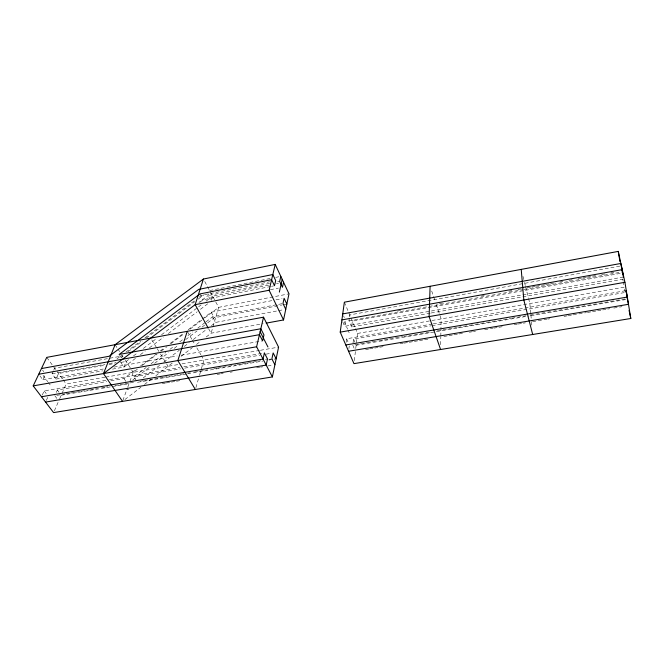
<?xml version="1.0" encoding="UTF-8"?>
<svg xmlns="http://www.w3.org/2000/svg" width="664" height="664" viewBox="0 0 664 664"><rect width="100%" height="100%" fill="white"/><g stroke="black" fill="none" stroke-linecap="round" stroke-linejoin="round"><path stroke-width="0.5" stroke-dasharray="3.32 2.49" d="M440.672 344.699L440.813 337.005M440.821 336.258L441.128 318.928L435.617 302.61M354.327 360.61L355.63 349.538M355.746 348.534L357.522 333.436L355.531 328.697M353.024 343.155L353.514 339.13L430.961 325.833M348.907 348.608L349.239 345.952M430.206 313.159L351.613 327.003L352.352 321.152L621.828 273.128M346.16 342.317L346.625 338.781L432.256 324.024M351.613 327.003L348.957 320.745L349.339 317.824M349.463 316.852L349.721 314.902L620.657 265.982M623.405 277.037L344.674 326.323L345.479 320.322M195.888 387.651L199.349 375.766M199.64 374.786L203.931 360.087L201.399 355.73M211.384 300.394L212.663 296.202L269.385 285.039M208.571 293.886L208.056 295.555L198.943 302.411M122.873 400.458L127.521 387.826M127.878 386.855L133.223 372.355L137.332 369.226M128.559 359.606L126.085 361.465L123.936 367.109L111.768 369.25M121.736 357.821L122.467 355.937L109.303 358.319M54.382 410.808L59.27 399.678M59.677 398.757L66.168 383.991L104.779 377.285M56.266 392.449L57.361 390L106.813 381.501M46.331 400.417L47.849 397.064M53.361 370.968L52.074 373.749L56 379.078L58.523 373.508L104.912 365.241M42.264 395.072L44.189 390.888L108.415 379.816M53.784 370.039L54.639 368.188L108.29 358.502M39.898 375.816L42.811 379.708L45.484 373.998M124.94 399.512L140.975 387.178M144.503 384.456L151.018 379.451M155.816 375.749L172.972 362.552M181.081 356.311L192.435 347.571M196.494 344.45L200.553 341.329M206.23 336.963L211.094 333.22L263.118 323.692M143.2 377.907L159.601 365.341M163.709 362.187L179.33 350.218M184.268 346.434L189.198 342.657M193.307 339.503L207.284 328.796M211.401 325.642L215.626 322.405L277.618 310.827M136.435 380.746L133.879 376.853L146.171 367.474M151.093 363.723L165.842 352.468M169.942 349.339L174.043 346.218M179.778 341.836L183.056 339.337M187.978 335.586L192.892 331.834M197.814 328.082L205.184 322.455M206.006 321.832L212.563 316.828L282.988 303.514M132.7 380.074L149.707 367.084M154.612 363.332L168.507 352.725M174.225 348.359L178.309 345.238M185.663 339.619L197.1 330.879M202.005 327.136L206.902 323.393M207.724 322.77L214.256 317.774L281.76 305.042M110.847 380.812L123.969 378.555L136.311 369.167M140.428 366.038L156.065 354.144M160.182 351.015L164.298 347.886M170.059 343.512L183.231 333.494M188.169 329.742L201.333 319.724M202.163 319.102L211.21 312.213L271.949 300.618M142.262 365.474L157.053 354.227M161.161 351.107L166.905 346.732M171.013 343.603L184.982 332.979M189.912 329.228L203.873 318.604M204.695 317.981L218.663 307.357L288.989 293.837M135.456 358.411L123.936 367.109L120.275 361.573M140.386 354.676L145.325 350.949M149.433 347.845L163.419 337.279M168.357 333.544L197.15 311.798M200.437 309.308L207.84 303.714M199.872 302.228L203.184 299.738L270.48 286.541M133.505 355.871L137.631 352.767M143.399 348.417L156.596 338.474M161.543 334.739L197.822 307.391M198.644 306.768L201.117 304.909M206.064 301.174L212.663 296.202M116.98 358.859L121.927 355.149M126.044 352.053L140.884 340.931M145.009 337.835L195.291 300.128M199.416 297.04L201.889 295.181L269.625 281.777M128.218 351.621L142.196 341.13M146.304 338.051L194.809 301.647M198.104 299.182L203.856 294.857M209.608 290.541L225.884 287.296M226.905 287.097L270.638 278.39M275.726 277.378L278.772 276.772M269.584 283.412L208.056 295.555L210.695 300.418M277.66 281.818L279.677 281.42M276.473 283.644L278.498 283.246M271.485 286.342L273.493 285.952M270.397 289.67L278.432 288.101M276 299.846L282.076 298.684M282.781 304.851L285.827 304.278M278.639 310.636L283.719 309.69M397.537 311.009L400.599 310.462M439.377 303.523L442.44 302.975M481.226 296.036L484.288 295.488M508.782 291.106L511.844 290.558M517.97 289.462L521.033 288.915M527.15 287.819L531.233 287.089M532.254 286.906L535.317 286.358M536.338 286.176L540.421 285.445M541.442 285.263L544.505 284.715M545.526 284.532L549.609 283.802M550.63 283.619L553.693 283.072M559.81 281.976L562.873 281.428M568.998 280.332L572.061 279.785M578.186 278.689L582.27 277.959M583.291 277.776L586.354 277.228M587.374 277.046L591.45 276.315M592.471 276.133L595.533 275.585M601.659 274.489L604.721 273.942M610.847 272.846L613.909 272.298M52.074 373.749L105.003 364.304M109.079 363.573L116.2 362.303M348.957 320.745L523.141 289.645M524.162 289.462L621.944 271.999M108.946 364.519L114.996 363.449M121.047 362.37L126.085 361.465M42.811 379.708L105.9 368.553M114.042 367.109L177.13 355.954M181.206 355.232L262.612 340.839M56 379.078L102.646 370.861M431.226 312.976L623.122 279.171M105.792 377.111L178.052 364.577M182.036 363.88L259.416 350.459M260.421 350.285L278.581 347.131M357.522 333.436L430.936 320.695M431.957 320.513L624.127 287.172L623.288 282.059M109.435 379.642L179.778 367.524M183.853 366.818L264.388 352.949M433.277 323.849L624.932 290.824M133.879 376.853L180.641 368.819M184.708 368.122L259.939 355.207M266.04 354.153L271.119 353.281M431.982 325.659L624.567 292.575M265.467 359.315L267.509 358.967M56.847 395.37L64.997 393.984M66.018 393.81L70.094 393.121M71.114 392.947L75.19 392.258M76.211 392.084L80.286 391.395M81.307 391.221L89.457 389.834M90.478 389.66L94.554 388.971M95.575 388.797L97.608 388.457M101.683 387.759L104.746 387.245M105.767 387.07L107.8 386.722M114.938 385.51L119.014 384.821M120.035 384.647L124.11 383.958M125.131 383.784L129.206 383.095M130.219 382.921L134.302 382.232M140.411 381.194L143.474 380.671M144.486 380.497L148.57 379.808M149.583 379.634L153.666 378.945M154.679 378.771L158.762 378.082M159.775 377.907L162.838 377.384M163.85 377.218L167.934 376.521M168.947 376.347L184.235 373.757M188.31 373.068L190.352 372.72M194.427 372.031L207.674 369.782M213.791 368.744L216.846 368.221M217.867 368.047L221.942 367.358M222.963 367.184L236.21 364.934M237.231 364.768L241.306 364.071M242.327 363.897L246.402 363.208M247.423 363.034L260.67 360.793M268.829 359.407L270.862 359.058M354.825 344.815L378.264 340.839M379.277 340.665L383.36 339.976M384.373 339.802L388.457 339.113M389.469 338.939L402.724 336.689M403.737 336.515L407.812 335.826M408.833 335.652L430.239 332.025M437.369 330.813L456.732 327.526M457.753 327.352L510.749 318.363M511.761 318.189L526.029 315.765M530.113 315.076L626.924 298.651M61.237 395.221L111.261 386.738M112.282 386.572L127.596 383.975M137.465 382.306L186.435 374.006M187.439 373.832L262.869 361.058M268.995 360.021L273.078 359.324M274.107 359.149L276.149 358.809M356.128 345.255L528.926 315.981M530.951 315.641L625.712 299.58M126.899 389.536L128.907 389.195M162.298 383.609L165.344 383.103M166.357 382.929L170.416 382.248M171.436 382.082L175.495 381.402M176.508 381.227L180.575 380.547M217.103 374.438L220.141 373.932M221.162 373.757L223.187 373.417M230.283 372.23L232.317 371.89M256.653 367.823L259.69 367.308M260.711 367.142L262.736 366.802M267.808 365.955L272.879 365.109M365.59 349.596L368.636 349.081M369.657 348.915L373.724 348.235M374.737 348.06L378.804 347.38M379.816 347.214L383.883 346.533M400.151 343.811L403.197 343.296M404.218 343.13L408.285 342.45M409.298 342.275L413.365 341.595M414.377 341.429L418.444 340.748M419.465 340.574L423.532 339.893M424.545 339.727L428.612 339.047M443.867 336.49L447.943 335.81M448.964 335.644L453.039 334.963M454.06 334.789L458.135 334.108M459.156 333.934L463.231 333.253M469.348 332.232L472.403 331.718M473.424 331.552L475.466 331.212M484.637 329.676L492.788 328.306M493.809 328.141L497.884 327.452M498.905 327.286L502.98 326.605M514.193 324.729L517.248 324.215M518.269 324.049L522.344 323.36M523.365 323.194L525.407 322.853M532.536 321.658L546.762 319.276M547.783 319.11L549.817 318.77M564.043 316.388L567.089 315.873M568.11 315.707L572.169 315.026M573.19 314.852L586.403 312.644M587.416 312.478L591.483 311.798M592.495 311.623L596.562 310.943M597.575 310.777L601.642 310.096M602.663 309.922L606.722 309.241M607.743 309.075L609.776 308.735M613.835 308.054L621.969 306.693M44.189 390.888L46.497 393.935M54.805 395.719L57.046 398.699M43.052 375.376L47.791 381.734M48.389 382.522L50.165 384.912M42.596 370.114L43.749 371.666M57.361 390L59.021 392.233M46.754 357.373L62.64 379.152M63.13 379.833L66.168 383.991M123.969 378.555L126.558 382.431M119.678 355.273L121.28 357.713M115.096 344.699L119.628 351.621M121.894 355.074L123.023 356.8M125.297 360.253L133.223 372.355M151.765 339.868L156.662 347.795M157.21 348.675L159.933 353.082M160.48 353.962L168.1 366.304M187.248 331.319L191.796 339.163M192.303 340.034L194.834 344.392M196.851 347.878L200.893 354.858M208.604 328.755L211.094 333.22L218.663 307.357L203.416 279.038M199.997 293.92L203.184 299.738M212.563 316.828L215.626 322.405M211.21 312.213L214.256 317.774M346.625 338.781L348.177 342.367M342.699 321.733L344.674 326.323M352.783 345.164L354.294 348.666M343.52 315.74L344.309 317.575M353.514 339.13L355.381 343.504M344.334 321.575L347.546 329.062M347.944 330L349.156 332.805M344.359 302.186L355.132 327.767M431.7 291.031L435.293 301.647M522.983 276.349L524.236 281.312M524.519 282.441L525.282 285.454M525.531 286.458L528.386 297.787M528.569 298.509L529.839 303.531L530.785 313.856M624.525 289.056L624.982 291.214M622.782 278.996L623.139 281.154M530.885 314.885L531.449 321.077M531.524 321.824L531.922 326.24"/><path stroke-width="1" d="M430.098 286.292L429.118 316.579L440.589 349.513M340.217 332.141L344.359 302.186L618.267 251.399L624.932 282.308L630.8 318.496L353.97 363.631L340.217 332.141L624.932 282.308M266.181 323.127L283.528 319.957L288.989 293.837L275.211 264.405L203.416 279.038L115.096 344.699L103.484 373.583L122.533 401.363M272.364 376.936L278.581 347.131L263.55 317.176L46.754 357.373L33.2 385.884L53.593 412.601L272.364 376.936L256.611 346.774L263.55 317.176M283.561 282.25L282.457 287.321L279.677 281.42L280.806 276.365M279.353 292.094L282.192 279.312M283.528 319.957L269.127 290.251L275.211 264.405M187.248 331.319L177.836 360.569L195.349 389.494M203.416 279.038L195.15 304.668L103.484 373.583M269.127 290.251L195.15 304.668L208.106 327.867M41.442 368.553L109.07 356.286L198.71 289.388L272.829 274.539L275.693 280.573L274.498 285.752L271.609 279.702L199.997 293.92L119.147 354.46L260.836 328.763L263.965 334.913L262.612 340.839L259.441 334.681L38.728 374.255M342.74 313.906L620.865 263.459L622.068 270.837M341.91 319.899L622.201 269.642L623.405 277.037M33.2 385.884L256.611 346.774M41.492 396.748L263.027 359.05L264.388 352.949L267.509 358.967L266.173 365.084L45.567 402.085M345.819 344.965L627.322 297.065L625.944 290.649L626.243 292.459M348.567 351.264L628.501 304.303L627.123 297.87M274.904 364.768L271.883 358.884L273.153 352.933L276.149 358.809M260.139 331.709L267.941 346.957M285.752 309.308L282.988 303.514L284.101 298.302L286.848 304.087M532.686 334.49L523.821 300.003L521.223 269.393M622.45 272.605L622.832 274.381M629.074 310.412L630.8 318.496M618.267 251.399L619.944 261.616M626.534 294.26L626.824 296.069M621.529 266.538L622.857 274.664"/></g></svg>
